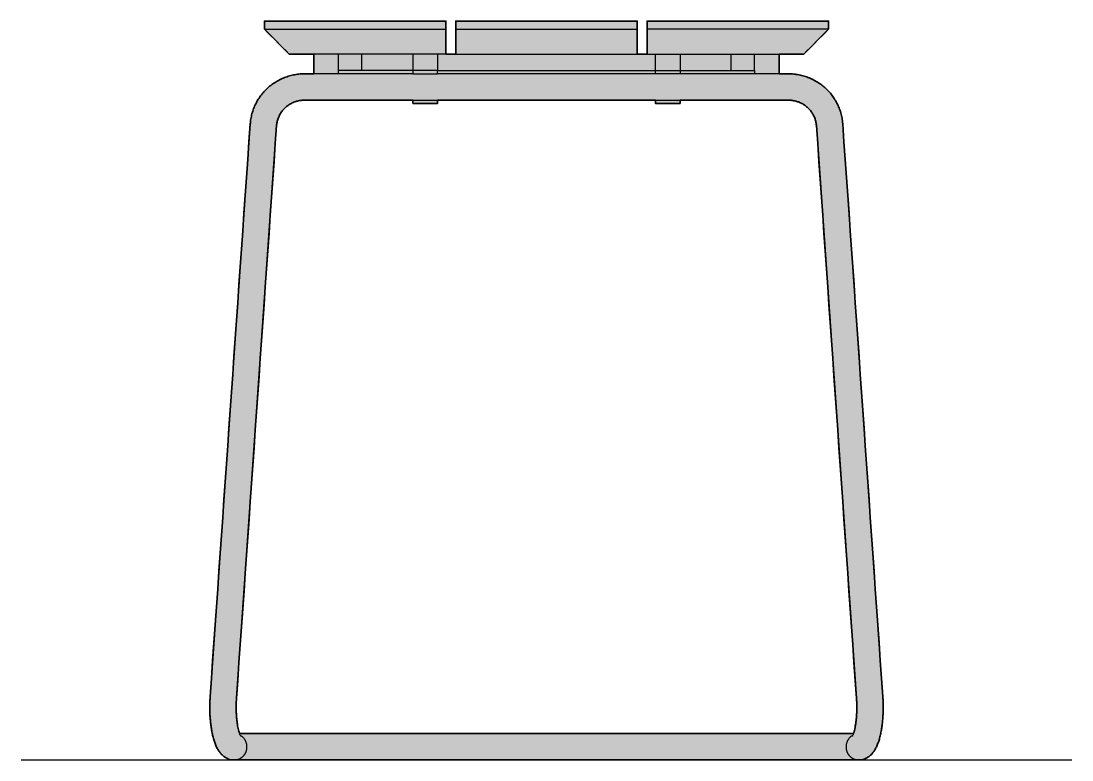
# Model space of a CAD drawing. Header units: millimetres. Extents: x 0 to 2586, y -776 to 448.
# Drawn here: x 1948 to 2586, y -1 to 447 of the extents above; entities that cross this region are included whole.
import ezdxf

# ---------------------------------------------------------------- set-up
doc = ezdxf.new("R2010")
doc.units = ezdxf.units.MM
doc.linetypes.add('Dots', pattern=[1, 0, -1])
doc.layers.add('Blocks', color=7, linetype='Continuous')
doc.layers.add('Blocks$Fill', color=7, linetype='Continuous', true_color=0xffffff)
for name, color, linetype, lineweight, true_color in [('Blocks$Inner', 7, 'Continuous', 25, 0x007f00), ('Blocks$Outline', 7, 'Continuous', 35, 0xff3f3f), ('Groud', 7, 'Dots', 25, 0x243775)]:
    doc.layers.add(name, color=color, linetype=linetype, lineweight=lineweight, true_color=true_color)

# ---------------------------------------------------------------- blocks, each defined once
blk = doc.blocks.new('Lilium Bench End')
at = {"layer": 'Blocks$Fill'}
h = blk.add_hatch(color=256, dxfattribs=at)
h.paths.add_polyline_path([(-147.55, 443), (-147.55, 448), (-257.55, 448), (-257.55, 443), (-257.55, 428), (-263.55, 428), (-263.55, 443), (-263.55, 448), (-373.55, 448), (-373.55, 443), (-373.55, 428), (-379.55, 428), (-379.55, 448), (-489.55, 448), (-489.55, 443), (-474.55, 428), (-459.55, 428), (-459.55, 416), (-465.21, 416), (-466.18, 415.98), (-467.14, 415.94), (-467.95, 415.89), (-468.76, 415.81), (-469.56, 415.72), (-470.36, 415.6), (-471.16, 415.47), (-471.95, 415.31), (-472.74, 415.14), (-473.53, 414.95), (-474.31, 414.74), (-475.08, 414.51), (-475.85, 414.26), (-476.61, 413.99), (-477.37, 413.71), (-478.12, 413.41), (-478.86, 413.08), (-479.59, 412.74), (-480.31, 412.39), (-481.03, 412.01), (-481.73, 411.62), (-482.43, 411.21), (-483.11, 410.79), (-483.79, 410.35), (-484.45, 409.89), (-485.1, 409.42), (-485.74, 408.93), (-486.37, 408.42), (-486.98, 407.91), (-487.58, 407.37), (-488.17, 406.82), (-488.74, 406.26), (-489.3, 405.68), (-489.85, 405.1), (-490.38, 404.49), (-490.9, 403.88), (-491.4, 403.25), (-491.88, 402.61), (-492.35, 401.96), (-492.8, 401.3), (-493.23, 400.63), (-493.65, 399.94), (-494.05, 399.25), (-494.44, 398.55), (-494.8, 397.84), (-495.15, 397.12), (-495.48, 396.39), (-495.8, 395.66), (-496.09, 394.91), (-496.36, 394.16), (-496.62, 393.41), (-496.86, 392.65), (-497.08, 391.88), (-497.28, 391.11), (-497.46, 390.33), (-497.62, 389.55), (-497.76, 388.76), (-497.88, 387.98), (-498.02, 386.83), (-498.13, 385.69), (-522.43, 38.52), (-522.53, 36.93), (-522.64, 33.88), (-522.65, 30.82), (-522.56, 27.79), (-522.38, 24.81), (-522.25, 23.34), (-522.1, 21.89), (-521.92, 20.46), (-521.72, 19.07), (-521.48, 17.68), (-521.23, 16.34), (-520.94, 15.02), (-520.62, 13.73), (-520.27, 12.46), (-519.89, 11.23), (-519.67, 10.61), (-519.45, 10), (-519.22, 9.4), (-518.97, 8.82), (-518.7, 8.21), (-518.42, 7.62), (-518.12, 7.04), (-517.8, 6.47), (-517.53, 6.03), (-517.26, 5.59), (-516.97, 5.17), (-516.66, 4.75), (-516.38, 4.39), (-516.09, 4.04), (-515.78, 3.69), (-515.62, 3.52), (-515.46, 3.36), (-515.16, 3.06), (-514.84, 2.76), (-514.67, 2.62), (-514.51, 2.48), (-514.34, 2.34), (-514.16, 2.21), (-514, 2.08), (-513.83, 1.96), (-513.65, 1.84), (-513.48, 1.72), (-513.3, 1.61), (-513.12, 1.5), (-512.93, 1.39), (-512.75, 1.28), (-512.56, 1.19), (-512.38, 1.09), (-512.19, 1), (-512, 0.91), (-511.81, 0.83), (-511.61, 0.75), (-511.42, 0.67), (-511.22, 0.59), (-511.02, 0.53), (-510.82, 0.46), (-510.62, 0.4), (-510.42, 0.34), (-510.21, 0.29), (-510.01, 0.24), (-509.8, 0.2), (-509.59, 0.16), (-509.37, 0.13), (-509.15, 0.1), (-508.93, 0.07), (-508.7, 0.06), (-507.8, 0), (-503.8, 0), (-129.29, 0), (-128.44, 0.05), (-128.02, 0.09), (-127.81, 0.11), (-127.6, 0.14), (-127.39, 0.18), (-127.18, 0.22), (-126.97, 0.27), (-126.76, 0.32), (-126.55, 0.38), (-126.34, 0.44), (-126.14, 0.5), (-125.94, 0.57), (-125.74, 0.65), (-125.54, 0.72), (-125.35, 0.8), (-125.15, 0.88), (-124.96, 0.97), (-124.78, 1.06), (-124.59, 1.15), (-124.41, 1.25), (-124.23, 1.35), (-124.05, 1.45), (-123.87, 1.56), (-123.7, 1.67), (-123.53, 1.78), (-123.36, 1.89), (-123.19, 2.01), (-123.03, 2.13), (-122.86, 2.26), (-122.7, 2.39), (-122.38, 2.65), (-122.08, 2.92), (-121.78, 3.2), (-121.48, 3.51), (-121.19, 3.82), (-120.91, 4.15), (-120.64, 4.47), (-120.36, 4.84), (-120.09, 5.22), (-119.83, 5.6), (-119.58, 5.99), (-119.31, 6.44), (-119.05, 6.89), (-118.81, 7.36), (-118.57, 7.83), (-118.31, 8.38), (-118.07, 8.94), (-117.83, 9.51), (-117.61, 10.09), (-117.38, 10.71), (-117.16, 11.35), (-116.96, 12), (-116.76, 12.66), (-116.4, 13.98), (-116.07, 15.35), (-115.79, 16.72), (-115.53, 18.13), (-115.3, 19.53), (-115.1, 20.98), (-114.93, 22.43), (-114.78, 23.91), (-114.66, 25.39), (-114.57, 26.9), (-114.46, 29.93), (-114.44, 32.99), (-114.47, 34.52), (-114.52, 36.04), (-114.66, 38.52), (-138.96, 385.69), (-139.05, 386.65), (-139.16, 387.61), (-139.27, 388.4), (-139.4, 389.18), (-139.55, 389.96), (-139.73, 390.74), (-139.92, 391.51), (-140.13, 392.28), (-140.35, 393.05), (-140.6, 393.81), (-140.87, 394.56), (-141.15, 395.3), (-141.46, 396.04), (-141.78, 396.77), (-142.12, 397.49), (-142.47, 398.21), (-142.85, 398.91), (-143.24, 399.61), (-143.65, 400.3), (-144.08, 400.97), (-144.52, 401.64), (-144.98, 402.29), (-145.45, 402.94), (-145.94, 403.57), (-146.45, 404.19), (-146.97, 404.79), (-147.51, 405.39), (-148.06, 405.97), (-148.63, 406.54), (-149.21, 407.09), (-149.8, 407.63), (-150.41, 408.16), (-151.03, 408.67), (-151.66, 409.17), (-152.3, 409.65), (-152.96, 410.11), (-153.62, 410.56), (-154.3, 410.99), (-154.99, 411.41), (-155.69, 411.81), (-156.4, 412.19), (-157.12, 412.56), (-157.84, 412.91), (-158.58, 413.24), (-159.32, 413.55), (-160.07, 413.84), (-160.83, 414.12), (-161.59, 414.38), (-162.37, 414.62), (-163.14, 414.84), (-163.92, 415.04), (-164.71, 415.22), (-165.5, 415.38), (-166.3, 415.53), (-167.09, 415.66), (-167.9, 415.76), (-168.7, 415.85), (-169.51, 415.92), (-170.69, 415.97), (-171.89, 416), (-177.55, 416), (-177.55, 428), (-162.55, 428)], flags=0)
h.paths.add_polyline_path([(-252.55, 400), (-252.55, 398), (-237.55, 398), (-237.55, 400), (-171.89, 400), (-170.87, 399.97), (-170.59, 399.95), (-170.3, 399.93), (-170.01, 399.9), (-169.73, 399.87), (-169.16, 399.79), (-168.59, 399.69), (-168.03, 399.57), (-167.47, 399.43), (-166.91, 399.28), (-166.37, 399.1), (-165.82, 398.91), (-165.29, 398.7), (-164.76, 398.48), (-164.24, 398.23), (-163.73, 397.97), (-163.23, 397.7), (-162.74, 397.4), (-162.26, 397.09), (-161.79, 396.77), (-161.34, 396.43), (-160.89, 396.07), (-160.46, 395.7), (-160.04, 395.32), (-159.63, 394.92), (-159.24, 394.51), (-158.86, 394.09), (-158.5, 393.65), (-158.15, 393.2), (-157.82, 392.74), (-157.51, 392.27), (-157.21, 391.79), (-156.92, 391.3), (-156.66, 390.8), (-156.41, 390.3), (-156.18, 389.78), (-155.97, 389.26), (-155.78, 388.73), (-155.6, 388.19), (-155.44, 387.65), (-155.37, 387.38), (-155.3, 387.1), (-155.24, 386.83), (-155.18, 386.55), (-155.13, 386.27), (-155.09, 386), (-155.04, 385.64), (-154.92, 384.57), (-130.62, 37.4), (-130.54, 36.09), (-130.45, 33.55), (-130.44, 30.99), (-130.51, 28.46), (-130.66, 26.01), (-130.77, 24.83), (-130.89, 23.68), (-131.03, 22.59), (-131.18, 21.53), (-131.35, 20.53), (-131.53, 19.59), (-131.72, 18.72), (-131.91, 17.91), (-132.11, 17.18), (-132.31, 16.52), (-132.48, 16), (-504.61, 16), (-504.74, 16.4), (-504.88, 16.84), (-505.07, 17.48), (-505.25, 18.19), (-505.43, 18.98), (-505.61, 19.83), (-505.78, 20.75), (-505.94, 21.72), (-506.08, 22.76), (-506.22, 23.84), (-506.34, 24.97), (-506.44, 26.13), (-506.58, 28.56), (-506.65, 31.07), (-506.64, 33.63), (-506.54, 36.18), (-506.47, 37.4), (-482.17, 384.57), (-482.12, 385.05), (-482.07, 385.53), (-482.03, 385.81), (-481.99, 386.09), (-481.94, 386.37), (-481.89, 386.65), (-481.83, 386.92), (-481.76, 387.2), (-481.62, 387.75), (-481.46, 388.29), (-481.28, 388.83), (-481.08, 389.36), (-480.98, 389.62), (-480.87, 389.88), (-480.75, 390.14), (-480.63, 390.4), (-480.38, 390.91), (-480.11, 391.41), (-479.82, 391.9), (-479.52, 392.38), (-479.2, 392.85), (-478.86, 393.31), (-478.5, 393.76), (-478.14, 394.19), (-477.75, 394.61), (-477.35, 395.02), (-476.94, 395.42), (-476.52, 395.8), (-476.08, 396.17), (-475.63, 396.52), (-475.16, 396.86), (-474.69, 397.18), (-474.2, 397.49), (-473.71, 397.78), (-473.2, 398.05), (-472.68, 398.31), (-472.16, 398.55), (-471.63, 398.77), (-471.09, 398.98), (-470.55, 399.16), (-469.99, 399.33), (-469.44, 399.48), (-468.88, 399.61), (-468.31, 399.72), (-467.74, 399.82), (-467.46, 399.86), (-467.17, 399.89), (-466.88, 399.92), (-466.6, 399.94), (-466.25, 399.97), (-465.21, 400), (-399.55, 400), (-399.55, 398), (-384.55, 398), (-384.55, 400)], flags=0)
at = {"layer": 'Blocks$Inner', "linetype": 'ByBlock'}
for p, q in [((-373.55, 443), (-263.55, 443)), ((-459.55, 428), (-459.55, 416)), ((-430.55, 418), (-430.55, 428)), ((-206.55, 418), (-206.55, 428)), ((-177.55, 416), (-177.55, 428)), ((-399.55, 416), (-465.21, 416)), ((-252.55, 416), (-384.55, 416)), ((-192.55, 418), (-192.55, 416)), ((-465.21, 400), (-171.89, 400)), ((-498.13, 385.69), (-522.43, 38.52)), ((-506.47, 37.4), (-482.17, 384.57)), ((-154.92, 384.57), (-130.62, 37.4)), ((-114.66, 38.52), (-138.96, 385.69))]:
    blk.add_line(p, q, dxfattribs=at)
for points in [[(-489.55, 443), (-489.55, 448), (-379.55, 448), (-379.55, 443), (-379.55, 428), (-474.55, 428)], [(-373.55, 428), (-373.55, 443), (-373.55, 448), (-263.55, 448), (-263.55, 443), (-263.55, 428), (-257.55, 428), (-162.55, 428)], [(-489.55, 443), (-379.55, 443)], [(-444.55, 416), (-444.55, 418), (-444.55, 428)], [(-399.55, 428), (-399.55, 418), (-399.55, 415.98), (-384.55, 415.98), (-384.55, 418), (-399.55, 418), (-430.55, 418), (-444.55, 418)], [(-384.55, 428), (-384.55, 418), (-252.55, 418), (-237.55, 418), (-206.55, 418), (-192.55, 418), (-192.55, 428)], [(-379.55, 428), (-373.55, 428), (-263.55, 428)], [(-237.55, 428), (-237.55, 418), (-237.55, 415.98), (-252.55, 415.98), (-252.55, 418), (-252.55, 428)], [(-171.89, 416), (-237.55, 416)], [(-384.55, 400), (-384.55, 398), (-399.55, 398), (-399.55, 400)], [(-237.55, 400), (-237.55, 398), (-252.55, 398), (-252.55, 400)], [(-132.48, 16), (-318.55, 16), (-504.61, 16)], [(-507.8, 0), (-503.8, 0), (-318.55, 0), (-133.29, 0), (-129.29, 0)]]:
    blk.add_lwpolyline(points, dxfattribs=at)
blk.add_lwpolyline([(-147.55, 443), (-257.55, 443), (-257.55, 428), (-257.55, 443), (-257.55, 448), (-147.55, 448)], close=True, dxfattribs=at)
for points in [[(-474.55, 428), (-479.55, 433), (-484.55, 438), (-489.55, 443)], [(-162.55, 428), (-157.55, 433), (-152.55, 438), (-147.55, 443)]]:
    blk.add_open_spline(points, degree=3, dxfattribs=at)
for points, knots in [([(-465.21, 416), (-465.85, 415.99), (-467.58, 415.96), (-470.37, 415.65), (-473.54, 415), (-476.63, 414.04), (-479.61, 412.79), (-482.45, 411.26), (-485.13, 409.46), (-487.62, 407.41), (-489.89, 405.13), (-491.92, 402.64), (-493.7, 399.97), (-495.2, 397.14), (-496.42, 394.18), (-497.33, 391.12), (-497.89, 388.27), (-498.06, 386.45), (-498.13, 385.69)], [65.660013, 65.660013, 65.660013, 65.660013, 65.699238, 65.764598, 65.829977, 65.895352, 65.960718, 66.02607, 66.091401, 66.156707, 66.221985, 66.287232, 66.352447, 66.417629, 66.482779, 66.5479, 66.612995, 66.660013, 66.660013, 66.660013, 66.660013]), ([(-138.96, 385.69), (-139.02, 386.33), (-139.17, 388.03), (-139.68, 390.75), (-140.55, 393.82), (-141.73, 396.79), (-143.2, 399.63), (-144.94, 402.32), (-146.93, 404.83), (-149.17, 407.13), (-151.63, 409.21), (-154.27, 411.04), (-157.09, 412.6), (-160.05, 413.89), (-163.13, 414.89), (-166.29, 415.58), (-169.22, 415.94), (-171.09, 415.98), (-171.89, 416)], [1140.354026, 1140.354026, 1140.354026, 1140.354026, 1140.393459, 1140.458492, 1140.523541, 1140.588597, 1140.653668, 1140.718759, 1140.783874, 1140.849019, 1140.914194, 1140.979401, 1141.044641, 1141.109911, 1141.17521, 1141.240535, 1141.305881, 1141.354026, 1141.354026, 1141.354026, 1141.354026]), ([(-482.17, 384.57), (-482.14, 384.89), (-482.04, 385.96), (-481.67, 387.76), (-480.92, 389.9), (-479.87, 391.92), (-478.55, 393.79), (-476.98, 395.46), (-475.19, 396.9), (-473.23, 398.1), (-471.11, 399.02), (-468.89, 399.66), (-466.9, 399.96), (-465.67, 399.99), (-465.21, 400)], [349.01305, 349.01305, 349.01305, 349.01305, 349.052302, 349.143626, 349.23495, 349.326142, 349.417152, 349.507948, 349.598518, 349.68887, 349.779025, 349.869012, 349.958873, 350.01305, 350.01305, 350.01305, 350.01305]), ([(-171.89, 400), (-171.55, 399.99), (-170.44, 399.97), (-168.58, 399.73), (-166.35, 399.15), (-164.22, 398.28), (-162.23, 397.13), (-160.42, 395.74), (-158.82, 394.12), (-157.46, 392.3), (-156.36, 390.32), (-155.55, 388.2), (-155.09, 386.27), (-154.97, 385.05), (-154.92, 384.57)], [643.333075, 643.333075, 643.333075, 643.333075, 643.372493, 643.462178, 643.55192, 643.641712, 643.731601, 643.821634, 643.911848, 644.002274, 644.092928, 644.183811, 644.2749, 644.333075, 644.333075, 644.333075, 644.333075]), ([(-522.43, 38.52), (-522.46, 37.99), (-522.56, 36.46), (-522.65, 33.88), (-522.67, 30.82), (-522.58, 27.78), (-522.4, 24.79), (-522.11, 21.86), (-521.73, 19.03), (-521.24, 16.3), (-520.64, 13.68), (-519.9, 11.16), (-518.98, 8.74), (-517.93, 6.6), (-516.75, 4.8), (-515.54, 3.37), (-514.22, 2.2), (-512.79, 1.26), (-511.25, 0.56), (-509.57, 0.09), (-508.4, 0.03), (-507.8, 0)], [414.673062, 414.673062, 414.673062, 414.673062, 414.70339, 414.760912, 414.818365, 414.875857, 414.933506, 414.991484, 415.050001, 415.109341, 415.169917, 415.232351, 415.297581, 415.366701, 415.421428, 415.469237, 415.512806, 415.553815, 415.593337, 415.632076, 415.673062, 415.673062, 415.673062, 415.673062]), ([(-129.29, 0), (-128.72, 0.03), (-127.58, 0.08), (-125.92, 0.53), (-124.38, 1.22), (-122.98, 2.12), (-121.72, 3.21), (-120.57, 4.5), (-119.51, 6.04), (-118.5, 7.89), (-117.57, 10.1), (-116.75, 12.6), (-116.06, 15.29), (-115.52, 18.07), (-115.09, 20.94), (-114.77, 23.88), (-114.55, 26.88), (-114.44, 29.93), (-114.42, 32.99), (-114.5, 35.87), (-114.61, 37.7), (-114.66, 38.52)], [791.340976, 791.340976, 791.340976, 791.340976, 791.379538, 791.419195, 791.458412, 791.498094, 791.539311, 791.58346, 791.632389, 791.68821, 791.751579, 791.818069, 791.882219, 791.943945, 792.003984, 792.062915, 792.12113, 792.1789, 792.236428, 792.293879, 792.340976, 792.340976, 792.340976, 792.340976]), ([(-503.91, 14.41), (-503.9, 14.4), (-503.88, 14.38), (-504.01, 14.57), (-504.23, 15.01), (-504.54, 15.77), (-504.89, 16.82), (-505.26, 18.18), (-505.62, 19.82), (-505.95, 21.71), (-506.23, 23.83), (-506.45, 26.12), (-506.6, 28.55), (-506.67, 31.07), (-506.65, 33.63), (-506.57, 35.75), (-506.49, 37), (-506.47, 37.4)], [0, 0, 0, 0, 0.0161638, 0.0701268, 0.1275769, 0.1892785, 0.2553499, 0.3254387, 0.3989333, 0.4751476, 0.5534378, 0.6332541, 0.7141465, 0.7957495, 0.8777591, 0.9599093, 1, 1, 1, 1]), ([(-130.62, 37.4), (-130.59, 36.97), (-130.51, 35.69), (-130.44, 33.54), (-130.43, 30.98), (-130.5, 28.45), (-130.65, 26), (-130.88, 23.67), (-131.17, 21.51), (-131.52, 19.57), (-131.9, 17.88), (-132.3, 16.49), (-132.67, 15.47), (-132.96, 14.81), (-133.16, 14.44), (-133.18, 14.41), (-133.19, 14.4)], [992.346125, 992.346125, 992.346125, 992.346125, 992.389106, 992.471044, 992.553173, 992.635286, 992.717071, 992.798253, 992.878508, 992.957444, 993.034574, 993.109308, 993.180984, 993.24144, 993.298019, 993.346125, 993.346125, 993.346125, 993.346125])]:
    blk.add_open_spline(points, degree=3, knots=knots, dxfattribs=at)
for points, weights in [([(-500.14, 8), (-500.09, 12.66), (-504.22, 15.01)], [1, 0.865188745857, 1]), ([(-132.87, 15.01), (-137, 12.66), (-136.95, 8)], [1, 0.865155573957, 1])]:
    blk.add_rational_spline(points, weights, degree=2, dxfattribs=at)
for points, knots in [([(-507.9, 0), (-504.63, 0.03), (-502.35, 2.38), (-500.07, 4.73), (-500.14, 8)], [0, 0, 0, 6.200804, 6.200804, 12.401608, 12.401608, 12.401608]), ([(-136.95, 8), (-137.02, 4.73), (-134.74, 2.38), (-132.46, 0.03), (-129.19, 0)], [8.448295, 8.448295, 8.448295, 14.649099, 14.649099, 20.849903, 20.849903, 20.849903])]:
    blk.add_rational_spline(points, [1, 0.922690725379, 1, 0.922690725379, 1], degree=2, knots=knots, dxfattribs=at)
at = {"layer": 'Blocks$Outline'}
for points in [[(-379.55, 428), (-379.55, 443), (-379.55, 448), (-489.55, 448), (-489.55, 443)], [(-257.55, 428), (-263.55, 428), (-263.55, 443), (-263.55, 448), (-373.55, 448), (-373.55, 443), (-373.55, 428)], [(-147.55, 443), (-147.55, 448), (-257.55, 448), (-257.55, 443)], [(-489.55, 443), (-474.55, 428), (-459.55, 428)], [(-257.55, 443), (-257.55, 428)], [(-177.55, 428), (-162.55, 428), (-147.55, 443)], [(-459.55, 428), (-459.55, 416)], [(-373.55, 428), (-379.55, 428)], [(-177.55, 416), (-177.55, 428)], [(-399.55, 400), (-399.55, 398), (-384.55, 398), (-384.55, 400)], [(-252.55, 400), (-252.55, 398), (-237.55, 398), (-237.55, 400)], [(-132.48, 16), (-318.55, 16), (-504.61, 16)]]:
    blk.add_lwpolyline(points, dxfattribs=at)
for points, knots in [([(-459.55, 416), (-461.43, 416), (-463.32, 416), (-465.21, 416), (-465.85, 415.99), (-467.58, 415.96), (-470.37, 415.65), (-473.54, 415), (-476.63, 414.04), (-479.61, 412.79), (-482.45, 411.26), (-485.13, 409.46), (-487.62, 407.41), (-489.89, 405.13), (-491.92, 402.64), (-493.7, 399.97), (-495.2, 397.14), (-496.42, 394.18), (-497.33, 391.12), (-497.89, 388.27), (-498.06, 386.45), (-498.13, 385.69), (-506.23, 269.96), (-514.33, 154.24), (-522.43, 38.52), (-522.46, 37.99), (-522.56, 36.46), (-522.65, 33.88), (-522.67, 30.82), (-522.58, 27.78), (-522.4, 24.79), (-522.11, 21.86), (-521.73, 19.03), (-521.24, 16.3), (-520.64, 13.68), (-519.9, 11.16), (-518.98, 8.74), (-517.93, 6.6), (-516.75, 4.8), (-515.54, 3.37), (-514.22, 2.2), (-512.79, 1.26), (-511.25, 0.56), (-509.57, 0.09), (-508.4, 0.03), (-507.8, 0), (-506.47, 0), (-505.13, 0), (-503.8, 0), (-442.05, 0), (-380.3, 0), (-318.55, 0), (-256.79, 0), (-195.04, 0), (-133.29, 0), (-131.96, 0), (-130.62, 0), (-129.29, 0), (-128.72, 0.03), (-127.58, 0.08), (-125.92, 0.53), (-124.38, 1.22), (-122.98, 2.12), (-121.72, 3.21), (-120.57, 4.5), (-119.51, 6.04), (-118.5, 7.89), (-117.57, 10.1), (-116.75, 12.6), (-116.06, 15.29), (-115.52, 18.07), (-115.09, 20.94), (-114.77, 23.88), (-114.55, 26.88), (-114.44, 29.93), (-114.42, 32.99), (-114.5, 35.87), (-114.61, 37.7), (-114.66, 38.52), (-122.76, 154.24), (-130.86, 269.96), (-138.96, 385.69), (-139.02, 386.33), (-139.17, 388.03), (-139.68, 390.75), (-140.55, 393.82), (-141.73, 396.79), (-143.2, 399.63), (-144.94, 402.32), (-146.93, 404.83), (-149.17, 407.13), (-151.63, 409.21), (-154.27, 411.04), (-157.09, 412.6), (-160.05, 413.89), (-163.13, 414.89), (-166.29, 415.58), (-169.22, 415.94), (-171.09, 415.98), (-171.89, 416), (-173.77, 416), (-175.66, 416), (-177.55, 416)], [60, 60, 60, 60, 65.660013, 65.660013, 65.660013, 65.699238, 65.764598, 65.829977, 65.895352, 65.960718, 66.02607, 66.091401, 66.156707, 66.221985, 66.287232, 66.352447, 66.417629, 66.482779, 66.5479, 66.612995, 66.660013, 66.660013, 66.660013, 414.673062, 414.673062, 414.673062, 414.70339, 414.760912, 414.818365, 414.875857, 414.933506, 414.991484, 415.050001, 415.109341, 415.169917, 415.232351, 415.297581, 415.366701, 415.421428, 415.469237, 415.512806, 415.553815, 415.593337, 415.632076, 415.673062, 415.673062, 415.673062, 419.678798, 419.678798, 419.678798, 603.506956, 603.506956, 603.506956, 787.33522, 787.33522, 787.33522, 791.340976, 791.340976, 791.340976, 791.379538, 791.419195, 791.458412, 791.498094, 791.539311, 791.58346, 791.632389, 791.68821, 791.751579, 791.818069, 791.882219, 791.943945, 792.003984, 792.062915, 792.12113, 792.1789, 792.236428, 792.293879, 792.340976, 792.340976, 792.340976, 1140.354026, 1140.354026, 1140.354026, 1140.393459, 1140.458492, 1140.523541, 1140.588597, 1140.653668, 1140.718759, 1140.783874, 1140.849019, 1140.914194, 1140.979401, 1141.044641, 1141.109911, 1141.17521, 1141.240535, 1141.305881, 1141.354026, 1141.354026, 1141.354026, 1147.014039, 1147.014039, 1147.014039, 1147.014039]), ([(-504.61, 16), (-504.7, 16.26), (-504.91, 16.92), (-505.26, 18.18), (-505.62, 19.82), (-505.95, 21.71), (-506.23, 23.83), (-506.45, 26.12), (-506.6, 28.55), (-506.67, 31.07), (-506.65, 33.63), (-506.57, 35.75), (-506.49, 37), (-506.47, 37.4), (-498.37, 153.13), (-490.27, 268.85), (-482.17, 384.57), (-482.14, 384.89), (-482.04, 385.96), (-481.67, 387.76), (-480.92, 389.9), (-479.87, 391.92), (-478.55, 393.79), (-476.98, 395.46), (-475.19, 396.9), (-473.23, 398.1), (-471.11, 399.02), (-468.89, 399.66), (-466.9, 399.96), (-465.67, 399.99), (-465.21, 400), (-443.32, 400), (-421.43, 400), (-399.55, 400)], [0.203854, 0.203854, 0.203854, 0.203854, 0.25535, 0.325439, 0.398933, 0.475148, 0.553438, 0.633254, 0.714147, 0.795749, 0.877759, 0.959909, 1, 1, 1, 349.01305, 349.01305, 349.01305, 349.052302, 349.143626, 349.23495, 349.326142, 349.417152, 349.507948, 349.598518, 349.68887, 349.779025, 349.869012, 349.958873, 350.01305, 350.01305, 350.01305, 415.673062, 415.673062, 415.673062, 415.673062]), ([(-237.55, 400), (-215.66, 400), (-193.77, 400), (-171.89, 400), (-171.55, 399.99), (-170.44, 399.97), (-168.58, 399.73), (-166.35, 399.15), (-164.22, 398.28), (-162.23, 397.13), (-160.42, 395.74), (-158.82, 394.12), (-157.46, 392.3), (-156.36, 390.32), (-155.55, 388.2), (-155.09, 386.27), (-154.97, 385.05), (-154.92, 384.57), (-146.82, 268.85), (-138.72, 153.13), (-130.62, 37.4), (-130.59, 36.97), (-130.51, 35.69), (-130.44, 33.54), (-130.43, 30.98), (-130.5, 28.45), (-130.65, 26), (-130.88, 23.67), (-131.17, 21.51), (-131.52, 19.57), (-131.9, 17.88), (-132.23, 16.73), (-132.42, 16.16), (-132.48, 16)], [577.673062, 577.673062, 577.673062, 577.673062, 643.333075, 643.333075, 643.333075, 643.372493, 643.462178, 643.55192, 643.641712, 643.731601, 643.821634, 643.911848, 644.002274, 644.092928, 644.183811, 644.2749, 644.333075, 644.333075, 644.333075, 992.346125, 992.346125, 992.346125, 992.389106, 992.471044, 992.553173, 992.635286, 992.717071, 992.798253, 992.878508, 992.957444, 993.034574, 993.109308, 993.142321, 993.142321, 993.142321, 993.142321])]:
    blk.add_open_spline(points, degree=3, knots=knots, dxfattribs=at)
blk.add_open_spline([(-384.55, 400), (-340.55, 400), (-296.55, 400), (-252.55, 400)], degree=3, dxfattribs=at)

msp = doc.modelspace()

# ---------------------------------------------------------------- linework, layer by layer
at = {"layer": 'Groud', "linetype": 'ByBlock'}
msp.add_lwpolyline([(1948.42, -0.88), (2585.51, -0.88)], dxfattribs=at)

# ---------------------------------------------------------------- block references
at = {"layer": 'Blocks'}
msp.add_blockref('Lilium Bench End', (2585.51, -0.88), dxfattribs=at)

doc.saveas('drawing.dxf')
